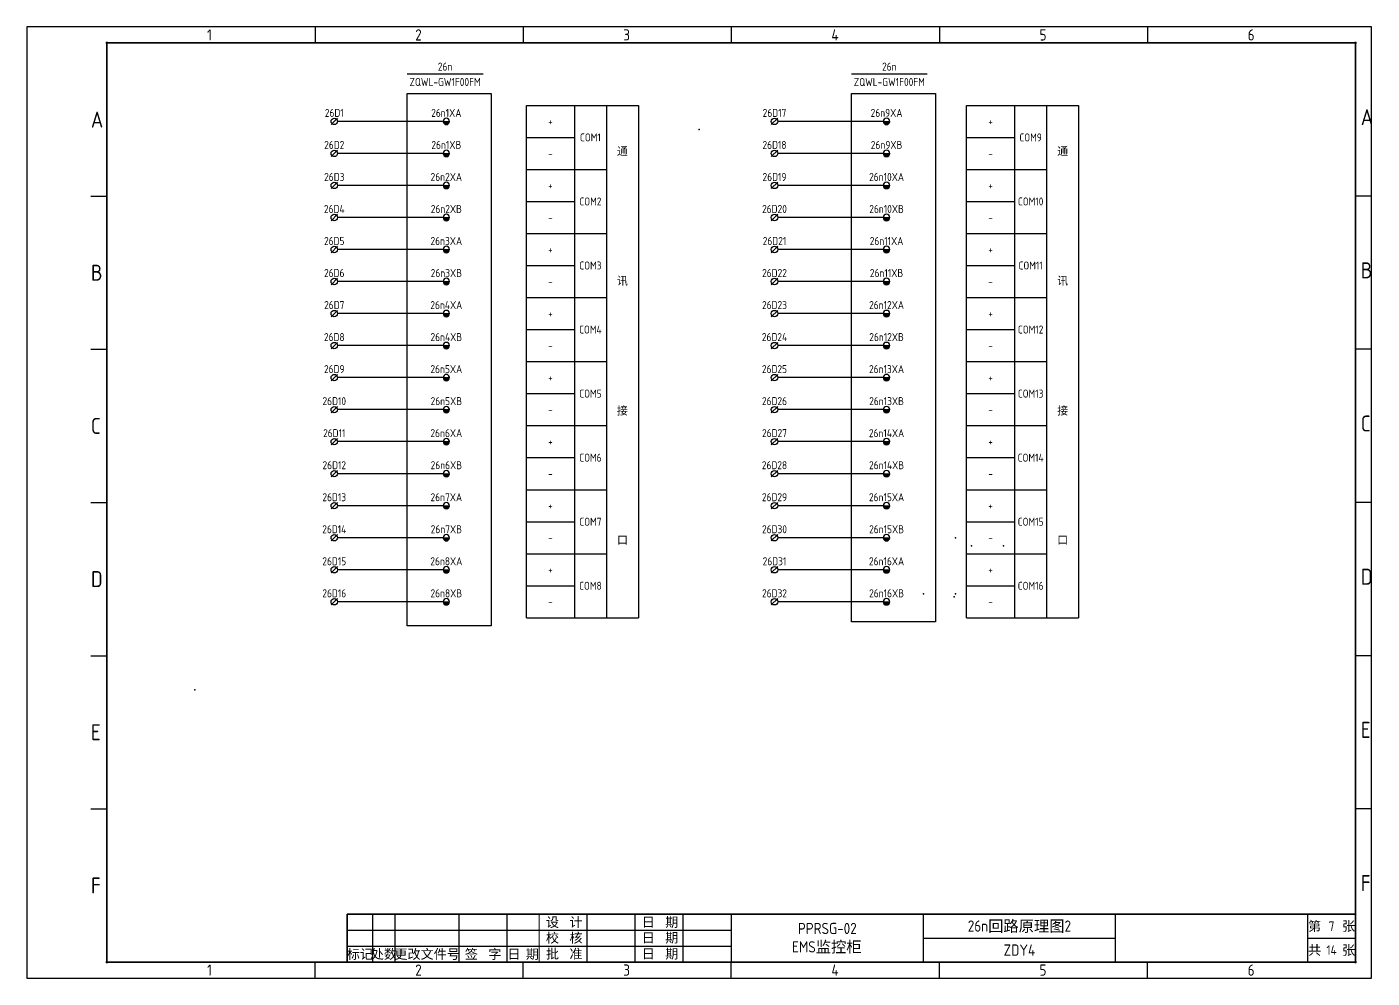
# Model space of a CAD drawing. Extents: x 0 to 4798, y 0 to 657.
# Drawn here: x 2880 to 3300.2, y 360 to 657 of the extents above; entities that cross this region are included whole.
import ezdxf
from ezdxf.enums import TextEntityAlignment as Align

# ---------------------------------------------------------------- set-up
doc = ezdxf.new("R2010")
doc.units = 0
doc.header["$MEASUREMENT"] = 0
for name, color, linetype in [('CIRCUITLINE', 7, 'Continuous'), ('FRAME', 7, 'Continuous'), ('UNITLINE', 7, 'Continuous'), ('YJCLB', 7, 'Continuous'), ('表格', 7, 'Continuous')]:
    doc.layers.add(name, color=color, linetype=linetype)
doc.styles.add('textstyle3', font='')
doc.styles.get('textstyle3').set_extended_font_data('gbenor')

msp = doc.modelspace()

# ---------------------------------------------------------------- hatches: boundary and pattern name
at = {"transparency": 33554687}
h = msp.add_hatch(color=256, dxfattribs=at)
edge = h.paths.add_edge_path(flags=0)
edge.add_ellipse((3011, 627.5), major_axis=(1, 0), ratio=1, start_angle=180, end_angle=360)
edge.add_line((3012, 627.5), (3010, 627.5))
h = msp.add_hatch(color=256, dxfattribs=at)
edge = h.paths.add_edge_path(flags=0)
edge.add_ellipse((3148.5, 627.5), major_axis=(1, 0), ratio=1, start_angle=180, end_angle=360)
edge.add_line((3149.5, 627.5), (3147.5, 627.5))
h = msp.add_hatch(color=256, dxfattribs=at)
edge = h.paths.add_edge_path(flags=0)
edge.add_ellipse((3011, 617.5), major_axis=(1, 0), ratio=1, start_angle=180, end_angle=360)
edge.add_line((3012, 617.5), (3010, 617.5))
h = msp.add_hatch(color=256, dxfattribs=at)
edge = h.paths.add_edge_path(flags=0)
edge.add_ellipse((3148.5, 617.5), major_axis=(1, 0), ratio=1, start_angle=180, end_angle=360)
edge.add_line((3149.5, 617.5), (3147.5, 617.5))
h = msp.add_hatch(color=256, dxfattribs=at)
edge = h.paths.add_edge_path(flags=0)
edge.add_ellipse((3011, 607.5), major_axis=(1, 0), ratio=1, start_angle=180, end_angle=360)
edge.add_line((3012, 607.5), (3010, 607.5))
h = msp.add_hatch(color=256, dxfattribs=at)
edge = h.paths.add_edge_path(flags=0)
edge.add_ellipse((3148.5, 607.5), major_axis=(1, 0), ratio=1, start_angle=180, end_angle=360)
edge.add_line((3149.5, 607.5), (3147.5, 607.5))
h = msp.add_hatch(color=256, dxfattribs=at)
edge = h.paths.add_edge_path(flags=0)
edge.add_ellipse((3011, 597.5), major_axis=(1, 0), ratio=1, start_angle=180, end_angle=360)
edge.add_line((3012, 597.5), (3010, 597.5))
h = msp.add_hatch(color=256, dxfattribs=at)
edge = h.paths.add_edge_path(flags=0)
edge.add_ellipse((3148.5, 597.5), major_axis=(1, 0), ratio=1, start_angle=180, end_angle=360)
edge.add_line((3149.5, 597.5), (3147.5, 597.5))
h = msp.add_hatch(color=256, dxfattribs=at)
edge = h.paths.add_edge_path(flags=0)
edge.add_ellipse((3011, 587.5), major_axis=(1, 0), ratio=1, start_angle=180, end_angle=360)
edge.add_line((3012, 587.5), (3010, 587.5))
h = msp.add_hatch(color=256, dxfattribs=at)
edge = h.paths.add_edge_path(flags=0)
edge.add_ellipse((3148.5, 587.5), major_axis=(1, 0), ratio=1, start_angle=180, end_angle=360)
edge.add_line((3149.5, 587.5), (3147.5, 587.5))
h = msp.add_hatch(color=256, dxfattribs=at)
edge = h.paths.add_edge_path(flags=0)
edge.add_ellipse((3011, 577.5), major_axis=(1, 0), ratio=1, start_angle=180, end_angle=360)
edge.add_line((3012, 577.5), (3010, 577.5))
h = msp.add_hatch(color=256, dxfattribs=at)
edge = h.paths.add_edge_path(flags=0)
edge.add_ellipse((3148.5, 577.5), major_axis=(1, 0), ratio=1, start_angle=180, end_angle=360)
edge.add_line((3149.5, 577.5), (3147.5, 577.5))
h = msp.add_hatch(color=256, dxfattribs=at)
edge = h.paths.add_edge_path(flags=0)
edge.add_ellipse((3011, 567.5), major_axis=(1, 0), ratio=1, start_angle=180, end_angle=360)
edge.add_line((3012, 567.5), (3010, 567.5))
h = msp.add_hatch(color=256, dxfattribs=at)
edge = h.paths.add_edge_path(flags=0)
edge.add_ellipse((3148.5, 567.5), major_axis=(1, 0), ratio=1, start_angle=180, end_angle=360)
edge.add_line((3149.5, 567.5), (3147.5, 567.5))
h = msp.add_hatch(color=256, dxfattribs=at)
edge = h.paths.add_edge_path(flags=0)
edge.add_ellipse((3011, 557.5), major_axis=(1, 0), ratio=1, start_angle=180, end_angle=360)
edge.add_line((3012, 557.5), (3010, 557.5))
h = msp.add_hatch(color=256, dxfattribs=at)
edge = h.paths.add_edge_path(flags=0)
edge.add_ellipse((3148.5, 557.5), major_axis=(1, 0), ratio=1, start_angle=180, end_angle=360)
edge.add_line((3149.5, 557.5), (3147.5, 557.5))
h = msp.add_hatch(color=256, dxfattribs=at)
edge = h.paths.add_edge_path(flags=0)
edge.add_ellipse((3011, 547.5), major_axis=(1, 0), ratio=1, start_angle=180, end_angle=360)
edge.add_line((3012, 547.5), (3010, 547.5))
h = msp.add_hatch(color=256, dxfattribs=at)
edge = h.paths.add_edge_path(flags=0)
edge.add_ellipse((3148.5, 547.5), major_axis=(1, 0), ratio=1, start_angle=180, end_angle=360)
edge.add_line((3149.5, 547.5), (3147.5, 547.5))
h = msp.add_hatch(color=256, dxfattribs=at)
edge = h.paths.add_edge_path(flags=0)
edge.add_ellipse((3011, 537.5), major_axis=(1, 0), ratio=1, start_angle=180, end_angle=360)
edge.add_line((3012, 537.5), (3010, 537.5))
h = msp.add_hatch(color=256, dxfattribs=at)
edge = h.paths.add_edge_path(flags=0)
edge.add_ellipse((3148.5, 537.5), major_axis=(1, 0), ratio=1, start_angle=180, end_angle=360)
edge.add_line((3149.5, 537.5), (3147.5, 537.5))
h = msp.add_hatch(color=256, dxfattribs=at)
edge = h.paths.add_edge_path(flags=0)
edge.add_ellipse((3011, 527.5), major_axis=(1, 0), ratio=1, start_angle=180, end_angle=360)
edge.add_line((3012, 527.5), (3010, 527.5))
h = msp.add_hatch(color=256, dxfattribs=at)
edge = h.paths.add_edge_path(flags=0)
edge.add_ellipse((3148.5, 527.5), major_axis=(1, 0), ratio=1, start_angle=180, end_angle=360)
edge.add_line((3149.5, 527.5), (3147.5, 527.5))
h = msp.add_hatch(color=256, dxfattribs=at)
edge = h.paths.add_edge_path(flags=0)
edge.add_ellipse((3011, 517.5), major_axis=(1, 0), ratio=1, start_angle=180, end_angle=360)
edge.add_line((3012, 517.5), (3010, 517.5))
h = msp.add_hatch(color=256, dxfattribs=at)
edge = h.paths.add_edge_path(flags=0)
edge.add_ellipse((3148.5, 517.5), major_axis=(1, 0), ratio=1, start_angle=180, end_angle=360)
edge.add_line((3149.5, 517.5), (3147.5, 517.5))
h = msp.add_hatch(color=256, dxfattribs=at)
edge = h.paths.add_edge_path(flags=0)
edge.add_ellipse((3011, 507.5), major_axis=(1, 0), ratio=1, start_angle=180, end_angle=360)
edge.add_line((3012, 507.5), (3010, 507.5))
h = msp.add_hatch(color=256, dxfattribs=at)
edge = h.paths.add_edge_path(flags=0)
edge.add_ellipse((3148.5, 507.5), major_axis=(1, 0), ratio=1, start_angle=180, end_angle=360)
edge.add_line((3149.5, 507.5), (3147.5, 507.5))
h = msp.add_hatch(color=256, dxfattribs=at)
edge = h.paths.add_edge_path(flags=0)
edge.add_ellipse((3011, 497.5), major_axis=(1, 0), ratio=1, start_angle=180, end_angle=360)
edge.add_line((3012, 497.5), (3010, 497.5))
h = msp.add_hatch(color=256, dxfattribs=at)
edge = h.paths.add_edge_path(flags=0)
edge.add_ellipse((3148.5, 497.5), major_axis=(1, 0), ratio=1, start_angle=180, end_angle=360)
edge.add_line((3149.5, 497.5), (3147.5, 497.5))
h = msp.add_hatch(color=256, dxfattribs=at)
edge = h.paths.add_edge_path(flags=0)
edge.add_ellipse((3011, 487.5), major_axis=(1, 0), ratio=1, start_angle=180, end_angle=360)
edge.add_line((3012, 487.5), (3010, 487.5))
h = msp.add_hatch(color=256, dxfattribs=at)
edge = h.paths.add_edge_path(flags=0)
edge.add_ellipse((3148.5, 487.5), major_axis=(1, 0), ratio=1, start_angle=180, end_angle=360)
edge.add_line((3149.5, 487.5), (3147.5, 487.5))
h = msp.add_hatch(color=256, dxfattribs=at)
edge = h.paths.add_edge_path(flags=0)
edge.add_ellipse((3011, 477.5), major_axis=(1, 0), ratio=1, start_angle=180, end_angle=360)
edge.add_line((3012, 477.5), (3010, 477.5))
h = msp.add_hatch(color=256, dxfattribs=at)
edge = h.paths.add_edge_path(flags=0)
edge.add_ellipse((3148.5, 477.5), major_axis=(1, 0), ratio=1, start_angle=180, end_angle=360)
edge.add_line((3149.5, 477.5), (3147.5, 477.5))

# ---------------------------------------------------------------- linework, layer by layer
for p, q in [((3300, 657), (2880, 657)), ((2880, 657), (2880, 360)), ((2970, 657), (2970, 652)), ((3035, 657), (3035, 652)), ((3100, 657), (3100, 652)), ((3165, 657), (3165, 652)), ((3230, 657), (3230, 652)), ((3300, 360), (3300, 657)), ((2998.75, 642.35), (3022.48, 642.35)), ((3137.5, 642.35), (3161.23, 642.35)), ((3036, 632.5), (3071, 632.5)), ((3036, 472.5), (3036, 632.5)), ((3051, 632.5), (3051, 472.5)), ((3061, 632.5), (3061, 472.5)), ((3071, 632.5), (3071, 472.5)), ((3173.5, 632.5), (3208.5, 632.5)), ((3173.5, 472.5), (3173.5, 632.5)), ((3188.5, 632.5), (3188.5, 472.5)), ((3198.5, 632.5), (3198.5, 472.5)), ((3208.5, 632.5), (3208.5, 472.5)), ((3010, 627.5), (3012, 627.5)), ((3147.5, 627.5), (3149.5, 627.5)), ((3036, 622.5), (3051, 622.5)), ((3173.5, 622.5), (3188.5, 622.5)), ((3010, 617.5), (3012, 617.5)), ((3147.5, 617.5), (3149.5, 617.5)), ((3036, 612.5), (3061, 612.5)), ((3173.5, 612.5), (3198.5, 612.5)), ((3010, 607.5), (3012, 607.5)), ((3147.5, 607.5), (3149.5, 607.5)), ((2900, 604.17), (2905, 604.17)), ((3036, 602.5), (3051, 602.5)), ((3173.5, 602.5), (3188.5, 602.5)), ((3300, 604.17), (3295, 604.17)), ((3010, 597.5), (3012, 597.5)), ((3147.5, 597.5), (3149.5, 597.5)), ((3036, 592.5), (3061, 592.5)), ((3173.5, 592.5), (3198.5, 592.5)), ((3010, 587.5), (3012, 587.5)), ((3147.5, 587.5), (3149.5, 587.5)), ((3036, 582.5), (3051, 582.5)), ((3173.5, 582.5), (3188.5, 582.5)), ((3010, 577.5), (3012, 577.5)), ((3147.5, 577.5), (3149.5, 577.5)), ((3036, 572.5), (3061, 572.5)), ((3173.5, 572.5), (3198.5, 572.5)), ((3010, 567.5), (3012, 567.5)), ((3147.5, 567.5), (3149.5, 567.5)), ((3036, 562.5), (3051, 562.5)), ((3173.5, 562.5), (3188.5, 562.5)), ((2900, 556.33), (2905, 556.33)), ((3010, 557.5), (3012, 557.5)), ((3147.5, 557.5), (3149.5, 557.5)), ((3300, 556.33), (3295, 556.33)), ((3036, 552.5), (3051, 552.5)), ((3036, 552.5), (3061, 552.5)), ((3173.5, 552.5), (3188.5, 552.5)), ((3173.5, 552.5), (3198.5, 552.5)), ((3010, 547.5), (3012, 547.5)), ((3147.5, 547.5), (3149.5, 547.5)), ((3036, 542.5), (3051, 542.5)), ((3173.5, 542.5), (3188.5, 542.5)), ((3010, 537.5), (3012, 537.5)), ((3147.5, 537.5), (3149.5, 537.5)), ((3036, 532.5), (3051, 532.5)), ((3036, 532.5), (3061, 532.5)), ((3173.5, 532.5), (3188.5, 532.5)), ((3173.5, 532.5), (3198.5, 532.5)), ((3010, 527.5), (3012, 527.5)), ((3147.5, 527.5), (3149.5, 527.5)), ((3036, 522.5), (3051, 522.5)), ((3173.5, 522.5), (3188.5, 522.5)), ((3010, 517.5), (3012, 517.5)), ((3147.5, 517.5), (3149.5, 517.5)), ((2900, 508.5), (2905, 508.5)), ((3036, 512.5), (3051, 512.5)), ((3036, 512.5), (3061, 512.5)), ((3173.5, 512.5), (3188.5, 512.5)), ((3173.5, 512.5), (3198.5, 512.5)), ((3300, 508.5), (3295, 508.5)), ((3010, 507.5), (3012, 507.5)), ((3147.5, 507.5), (3149.5, 507.5)), ((3036, 502.5), (3051, 502.5)), ((3173.5, 502.5), (3188.5, 502.5)), ((3010, 497.5), (3012, 497.5)), ((3147.5, 497.5), (3149.5, 497.5)), ((3036, 492.5), (3051, 492.5)), ((3036, 492.5), (3061, 492.5)), ((3173.5, 492.5), (3188.5, 492.5)), ((3173.5, 492.5), (3198.5, 492.5)), ((3010, 487.5), (3012, 487.5)), ((3147.5, 487.5), (3149.5, 487.5)), ((3036, 482.5), (3051, 482.5)), ((3173.5, 482.5), (3188.5, 482.5)), ((3010, 477.5), (3012, 477.5)), ((3147.5, 477.5), (3149.5, 477.5)), ((3036, 472.5), (3071, 472.5)), ((3173.5, 472.5), (3208.5, 472.5)), ((2900, 460.67), (2905, 460.67)), ((3300, 460.67), (3295, 460.67)), ((2900, 412.83), (2905, 412.83)), ((3300, 412.83), (3295, 412.83)), ((2970, 360), (2970, 365)), ((3035, 360), (3035, 365)), ((3100, 360), (3100, 365)), ((3165, 360), (3165, 365)), ((3230, 360), (3230, 365)), ((2880, 360), (3300, 360))]:
    msp.add_line(p, q)
at = {"linetype": 'Continuous'}
for p, q in [((2975, 626.5), (2977, 628.5)), ((3112.5, 626.5), (3114.5, 628.5)), ((2975, 616.5), (2977, 618.5)), ((3112.5, 616.5), (3114.5, 618.5)), ((2975, 606.5), (2977, 608.5)), ((3112.5, 606.5), (3114.5, 608.5)), ((2975, 596.5), (2977, 598.5)), ((3112.5, 596.5), (3114.5, 598.5)), ((2975, 586.5), (2977, 588.5)), ((3112.5, 586.5), (3114.5, 588.5)), ((2975, 576.5), (2977, 578.5)), ((3112.5, 576.5), (3114.5, 578.5)), ((2975, 566.5), (2977, 568.5)), ((3112.5, 566.5), (3114.5, 568.5)), ((2975, 556.5), (2977, 558.5)), ((3112.5, 556.5), (3114.5, 558.5)), ((2975, 546.5), (2977, 548.5)), ((3112.5, 546.5), (3114.5, 548.5)), ((2975, 536.5), (2977, 538.5)), ((3112.5, 536.5), (3114.5, 538.5)), ((2975, 526.5), (2977, 528.5)), ((3112.5, 526.5), (3114.5, 528.5)), ((2975, 516.5), (2977, 518.5)), ((3112.5, 516.5), (3114.5, 518.5)), ((2975, 506.5), (2977, 508.5)), ((3112.5, 506.5), (3114.5, 508.5)), ((2975, 496.5), (2977, 498.5)), ((3112.5, 496.5), (3114.5, 498.5)), ((2975, 486.5), (2977, 488.5)), ((3112.5, 486.5), (3114.5, 488.5)), ((2975, 476.5), (2977, 478.5)), ((3112.5, 476.5), (3114.5, 478.5))]:
    msp.add_line(p, q, dxfattribs=at)
at = {"const_width": 0.5}
for points in [[(3295.35, 652), (2904.65, 652)], [(2905, 652.35), (2905, 364.65)], [(3295, 364.65), (3295, 652.35)], [(2904.65, 365), (3295.35, 365)]]:
    msp.add_lwpolyline(points, dxfattribs=at)
for centre in [(2976, 627.5), (3113.5, 627.5), (2976, 617.5), (3113.5, 617.5), (2976, 607.5), (3113.5, 607.5), (2976, 597.5), (3113.5, 597.5), (2976, 587.5), (3113.5, 587.5), (2976, 577.5), (3113.5, 577.5), (2976, 567.5), (3113.5, 567.5), (2976, 557.5), (3113.5, 557.5), (2976, 547.5), (3113.5, 547.5), (2976, 537.5), (3113.5, 537.5), (2976, 527.5), (3113.5, 527.5), (2976, 517.5), (3113.5, 517.5), (2976, 507.5), (3113.5, 507.5), (2976, 497.5), (3113.5, 497.5), (2976, 487.5), (3113.5, 487.5), (2976, 477.5), (3113.5, 477.5)]:
    msp.add_circle(centre, 1)
for centre, start, end in [((3011, 627.5), 0, 180), ((3011, 627.5), 180, 0), ((3148.5, 627.5), 0, 180), ((3148.5, 627.5), 180, 0), ((3011, 617.5), 0, 180), ((3148.5, 617.5), 0, 180), ((3011, 617.5), 180, 0), ((3148.5, 617.5), 180, 0), ((3011, 607.5), 0, 180), ((3011, 607.5), 180, 0), ((3148.5, 607.5), 0, 180), ((3148.5, 607.5), 180, 0), ((3011, 597.5), 0, 180), ((3011, 597.5), 180, 0), ((3148.5, 597.5), 0, 180), ((3148.5, 597.5), 180, 0), ((3011, 587.5), 0, 180), ((3148.5, 587.5), 0, 180), ((3011, 587.5), 180, 0), ((3148.5, 587.5), 180, 0), ((3011, 577.5), 0, 180), ((3011, 577.5), 180, 0), ((3148.5, 577.5), 0, 180), ((3148.5, 577.5), 180, 0), ((3011, 567.5), 0, 180), ((3011, 567.5), 180, 0), ((3148.5, 567.5), 0, 180), ((3148.5, 567.5), 180, 0), ((3011, 557.5), 0, 180), ((3011, 557.5), 180, 0), ((3148.5, 557.5), 0, 180), ((3148.5, 557.5), 180, 0), ((3011, 547.5), 0, 180), ((3011, 547.5), 180, 0), ((3148.5, 547.5), 0, 180), ((3148.5, 547.5), 180, 0), ((3011, 537.5), 0, 180), ((3148.5, 537.5), 0, 180), ((3011, 537.5), 180, 0), ((3148.5, 537.5), 180, 0), ((3011, 527.5), 0, 180), ((3011, 527.5), 180, 0), ((3148.5, 527.5), 0, 180), ((3148.5, 527.5), 180, 0), ((3011, 517.5), 0, 180), ((3011, 517.5), 180, 0), ((3148.5, 517.5), 0, 180), ((3148.5, 517.5), 180, 0), ((3011, 507.5), 0, 180), ((3148.5, 507.5), 0, 180), ((3011, 507.5), 180, 0), ((3148.5, 507.5), 180, 0), ((3011, 497.5), 0, 180), ((3011, 497.5), 180, 0), ((3148.5, 497.5), 0, 180), ((3148.5, 497.5), 180, 0), ((3011, 487.5), 0, 180), ((3011, 487.5), 180, 0), ((3148.5, 487.5), 0, 180), ((3148.5, 487.5), 180, 0), ((3011, 477.5), 0, 180), ((3011, 477.5), 180, 0), ((3148.5, 477.5), 0, 180), ((3148.5, 477.5), 180, 0)]:
    msp.add_arc(centre, 1, start, end)
for p in [(3090, 625), (3090, 625), (3170, 497.5), (3175, 495), (3175, 495), (3185, 495), (3185, 495), (3185, 495), (3185, 495), (3160, 480), (3160, 480), (3160, 480), (3169.6, 479.06), (3170, 480), (2932.5, 450)]:
    msp.add_point(p)
at = {"layer": 'CIRCUITLINE'}
for p, q in [((3010, 627.5), (2977, 627.5)), ((3147.5, 627.5), (3114.5, 627.5)), ((3010, 617.5), (2977, 617.5)), ((3147.5, 617.5), (3114.5, 617.5)), ((3010, 607.5), (2977, 607.5)), ((3147.5, 607.5), (3114.5, 607.5)), ((3010, 597.5), (2977, 597.5)), ((3147.5, 597.5), (3114.5, 597.5)), ((3010, 587.5), (2977, 587.5)), ((3147.5, 587.5), (3114.5, 587.5)), ((3010, 577.5), (2977, 577.5)), ((3147.5, 577.5), (3114.5, 577.5)), ((3010, 567.5), (2977, 567.5)), ((3147.5, 567.5), (3114.5, 567.5)), ((3010, 557.5), (2977, 557.5)), ((3147.5, 557.5), (3114.5, 557.5)), ((3010, 547.5), (2977, 547.5)), ((3147.5, 547.5), (3114.5, 547.5)), ((3010, 537.5), (2977, 537.5)), ((3147.5, 537.5), (3114.5, 537.5)), ((3010, 527.5), (2977, 527.5)), ((3147.5, 527.5), (3114.5, 527.5)), ((3010, 517.5), (2977, 517.5)), ((3147.5, 517.5), (3114.5, 517.5)), ((3010, 507.5), (2977, 507.5)), ((3147.5, 507.5), (3114.5, 507.5)), ((3010, 497.5), (2977, 497.5)), ((3147.5, 497.5), (3114.5, 497.5)), ((3010, 487.5), (2977, 487.5)), ((3147.5, 487.5), (3114.5, 487.5)), ((3010, 477.5), (2977, 477.5)), ((3147.5, 477.5), (3114.5, 477.5))]:
    msp.add_line(p, q, dxfattribs=at)
at = {"layer": 'FRAME'}
for p, q in [((2988, 365), (2988, 380)), ((2995, 365), (2995, 380)), ((3015, 365), (3015, 380)), ((3030, 365), (3030, 380)), ((3055, 365), (3055, 380)), ((3070, 365), (3070, 380)), ((3085, 365), (3085, 380)), ((2980, 375), (3040, 375)), ((3040, 375), (3100, 375)), ((2980, 370), (3040, 370)), ((3040, 370), (3100, 370)), ((2980, 365), (3040, 365)), ((3040, 365), (3100, 365))]:
    msp.add_line(p, q, dxfattribs=at)
for points, const_width in [([(2980, 380), (3040, 380)], 0.5), ([(2980, 380), (2980, 365)], 0.5), ([(3040, 380), (3100, 380)], 0.5), ([(3040, 380), (3040, 365)], 0.4), ([(3100, 380), (3100, 365)], 0.4)]:
    msp.add_lwpolyline(points, dxfattribs=dict(at, const_width=const_width))
at = {"layer": 'UNITLINE'}
for points in [[(2998.75, 636.25), (3025, 636.25), (3025, 470), (2998.75, 470)], [(3137.5, 636.25), (3163.75, 636.25), (3163.75, 471.25), (3137.5, 471.25)]]:
    msp.add_lwpolyline(points, close=True, dxfattribs=at)
at = {"layer": 'YJCLB'}
for p, q in [((3295, 380), (3295, 410)), ((3115, 380), (3295, 380))]:
    msp.add_line(p, q, dxfattribs=at)
at = {"layer": '表格'}
for p, q in [((3295, 380), (3295, 365)), ((3160, 372.5), (3220, 372.5)), ((3280, 372.5), (3295, 372.5)), ((3100, 365), (3280, 365)), ((3280, 365), (3295, 365))]:
    msp.add_line(p, q, dxfattribs=at)
for points, const_width in [([(3100, 380), (3280, 380)], 0.5), ([(3160, 380), (3160, 365)], 0.4), ([(3220, 380), (3220, 365)], 0.4), ([(3280, 380), (3295, 380)], 0.5), ([(3280, 380), (3280, 365)], 0.4)]:
    msp.add_lwpolyline(points, dxfattribs=dict(at, const_width=const_width))

# ---------------------------------------------------------------- texts
at = {"style": 'textstyle3'}
for s, height, p in [('1', 3.5, (2936.28, 652.75)), ('2', 3.5, (3001.28, 652.75)), ('3', 3.5, (3066.28, 652.75)), ('4', 3.5, (3131.28, 652.75)), ('5', 3.5, (3196.28, 652.75)), ('6', 3.5, (3261.28, 652.75)), ('A', 5, (2900, 625.58)), ('A', 5, (3296.62, 626.33)), ('B', 5, (2900, 577.75)), ('B', 5, (3296.62, 578.5)), ('C', 5, (2900, 529.92)), ('C', 5, (3296.62, 530.67)), ('D', 5, (3296.62, 482.83)), ('D', 5, (2900, 482.08)), ('E', 5, (2900, 434.25)), ('E', 5, (3296.62, 435)), ('F', 5, (2900, 386.42)), ('F', 5, (3296.62, 387.17)), ('1', 3.5, (2936.28, 360.75)), ('2', 3.5, (3001.28, 360.75)), ('3', 3.5, (3066.28, 360.75)), ('4', 3.5, (3131.28, 360.75)), ('5', 3.5, (3196.28, 360.75)), ('6', 3.5, (3261.28, 360.75))]:
    msp.add_text(s, height=height, dxfattribs=at).set_placement(p)
for s, p in [('26n', (3010.62, 644.6)), ('26n', (3149.37, 644.6)), ('ZQWL-GW1F00FM', (3010.62, 639.8)), ('ZQWL-GW1F00FM', (3149.37, 639.8)), ('+', (3043.5, 627.5)), ('+', (3181, 627.5)), ('COM1', (3056, 622.5)), ('COM9', (3193.5, 622.5)), ('通', (3066, 618.25)), ('通', (3203.5, 618.25)), ('-', (3043.5, 617.5)), ('-', (3181, 617.5)), ('+', (3043.5, 607.5)), ('+', (3181, 607.5)), ('COM2', (3056, 602.5)), ('COM10', (3193.5, 602.5)), ('-', (3043.5, 597.5)), ('-', (3181, 597.5)), ('+', (3043.5, 587.5)), ('+', (3181, 587.5)), ('COM3', (3056, 582.5)), ('COM11', (3193.5, 582.5)), ('-', (3043.5, 577.5)), ('讯', (3066, 577.75)), ('-', (3181, 577.5)), ('讯', (3203.5, 577.75)), ('+', (3043.5, 567.5)), ('+', (3181, 567.5)), ('COM4', (3056, 562.5)), ('COM12', (3193.5, 562.5)), ('-', (3043.5, 557.5)), ('-', (3181, 557.5)), ('+', (3043.5, 547.5)), ('+', (3181, 547.5)), ('COM5', (3056, 542.5)), ('COM13', (3193.5, 542.5)), ('接', (3066, 537.25)), ('接', (3203.5, 537.25)), ('-', (3043.5, 537.5)), ('-', (3181, 537.5)), ('+', (3043.5, 527.5)), ('+', (3181, 527.5)), ('COM6', (3056, 522.5)), ('COM14', (3193.5, 522.5)), ('-', (3043.5, 517.5)), ('-', (3181, 517.5)), ('+', (3043.5, 507.5)), ('+', (3181, 507.5)), ('COM7', (3056, 502.5)), ('COM15', (3193.5, 502.5)), ('-', (3043.5, 497.5)), ('口', (3066, 496.75)), ('-', (3181, 497.5)), ('口', (3203.5, 496.75)), ('+', (3043.5, 487.5)), ('+', (3181, 487.5)), ('COM8', (3056, 482.5)), ('COM16', (3193.5, 482.5)), ('-', (3043.5, 477.5)), ('-', (3181, 477.5))]:
    msp.add_text(s, height=2.5, dxfattribs=at).set_placement(p, align=Align.MIDDLE)
at = {"linetype": 'Continuous', "style": 'textstyle3'}
for s, p in [('26D1', (2976, 630.15)), ('26n1XA', (3011, 630.15)), ('26D17', (3113.5, 630.15)), ('26n9XA', (3148.5, 630.15)), ('26D2', (2976, 620.15)), ('26n1XB', (3011, 620.15)), ('26D18', (3113.5, 620.15)), ('26n9XB', (3148.5, 620.15)), ('26D3', (2976, 610.15)), ('26n2XA', (3011, 610.15)), ('26D19', (3113.5, 610.15)), ('26n10XA', (3148.5, 610.15)), ('26D4', (2976, 600.15)), ('26n2XB', (3011, 600.15)), ('26D20', (3113.5, 600.15)), ('26n10XB', (3148.5, 600.15)), ('26D5', (2976, 590.15)), ('26n3XA', (3011, 590.15)), ('26D21', (3113.5, 590.15)), ('26n11XA', (3148.5, 590.15)), ('26D6', (2976, 580.15)), ('26n3XB', (3011, 580.15)), ('26D22', (3113.5, 580.15)), ('26n11XB', (3148.5, 580.15)), ('26D7', (2976, 570.15)), ('26n4XA', (3011, 570.15)), ('26D23', (3113.5, 570.15)), ('26n12XA', (3148.5, 570.15)), ('26D8', (2976, 560.15)), ('26n4XB', (3011, 560.15)), ('26D24', (3113.5, 560.15)), ('26n12XB', (3148.5, 560.15)), ('26D9', (2976, 550.15)), ('26n5XA', (3011, 550.15)), ('26D25', (3113.5, 550.15)), ('26n13XA', (3148.5, 550.15)), ('26D10', (2976, 540.15)), ('26n5XB', (3011, 540.15)), ('26D26', (3113.5, 540.15)), ('26n13XB', (3148.5, 540.15)), ('26D11', (2976, 530.15)), ('26n6XA', (3011, 530.15)), ('26D27', (3113.5, 530.15)), ('26n14XA', (3148.5, 530.15)), ('26D12', (2976, 520.15)), ('26n6XB', (3011, 520.15)), ('26D28', (3113.5, 520.15)), ('26n14XB', (3148.5, 520.15)), ('26D13', (2976, 510.15)), ('26n7XA', (3011, 510.15)), ('26D29', (3113.5, 510.15)), ('26n15XA', (3148.5, 510.15)), ('26D14', (2976, 500.15)), ('26n7XB', (3011, 500.15)), ('26D30', (3113.5, 500.15)), ('26n15XB', (3148.5, 500.15)), ('26D15', (2976, 490.15)), ('26n8XA', (3011, 490.15)), ('26D31', (3113.5, 490.15)), ('26n16XA', (3148.5, 490.15)), ('26D16', (2976, 480.15)), ('26n8XB', (3011, 480.15)), ('26D32', (3113.5, 480.15)), ('26n16XB', (3148.5, 480.15))]:
    msp.add_text(s, height=2.5, dxfattribs=at).set_placement(p, align=Align.MIDDLE)
at = {"layer": 'FRAME', "style": 'textstyle3'}
for s, p in [('设  计', (3047.83, 377.5)), ('日  期', (3077.73, 377.5)), ('校  核', (3047.83, 372.63)), ('日  期', (3077.73, 372.63)), ('批  准', (3047.83, 367.63)), ('日  期', (3077.73, 367.63))]:
    msp.add_text(s, height=3, dxfattribs=at).set_placement(p, align=Align.MIDDLE)
for s, p in [('标记', (2984, 367.5)), ('处数', (2991.5, 367.5)), ('更改文件号', (3005, 367.5)), ('签  字', (3022.5, 367.5)), ('日 期', (3035, 367.5))]:
    msp.add_text(s, height=3, dxfattribs=at).set_placement(p, align=Align.MIDDLE_CENTER)
at = {"layer": '表格', "style": 'textstyle3'}
for s, height, p in [('26n回路原理图2', 3.5, (3190, 376.25)), ('第    张', 3, (3287.5, 376.25)), ('PPRSG-02', 3.5, (3130, 375.5)), ('7', 3, (3287.5, 376.25)), ('EMS监控柜', 3.5, (3129.85, 369.75)), ('ZDY4', 3.5, (3190, 368.75)), ('共    张', 3, (3287.5, 368.75)), ('14', 3, (3287.5, 368.75))]:
    msp.add_text(s, height=height, dxfattribs=at).set_placement(p, align=Align.MIDDLE_CENTER)

doc.saveas('drawing.dxf')
